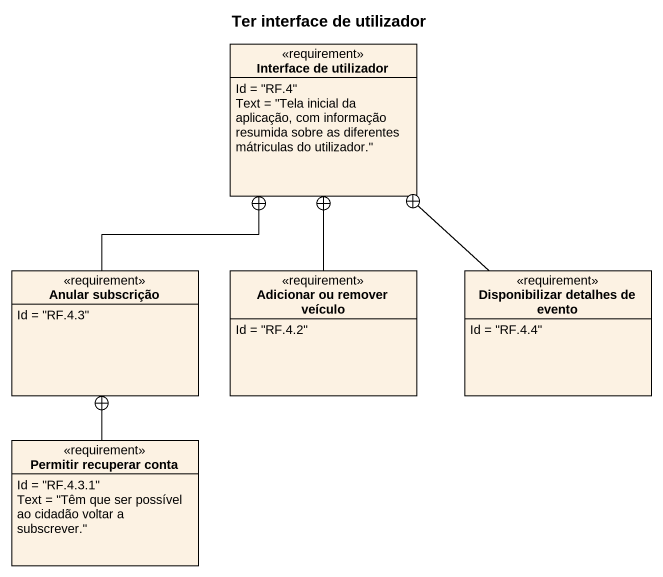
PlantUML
@startuml
title Ter interface de utilizador
hide circle
hide empty members
class "Interface de utilizador" as Interface_de_utilizador <<requirement>> {
  Id = "RF.4"
  Text = "Tela inicial da aplicação, com informação resumida sobre as diferentes mátriculas do utilizador."
}
class "Anular subscrição" as Anular_subscrição <<requirement>> {
  Id = "RF.4.3"
}
class "Adicionar ou remover veículo" as Adicionar_ou_remover_veículo <<requirement>> {
  Id = "RF.4.2"
}
class "Disponibilizar detalhes de evento" as Disponibilizar_detalhes_de <<requirement>> {
  Id = "RF.4.4"
}
class "Permitir recuperar conta" as Permitir_recuperar_conta <<requirement>> {
  Id = "RF.4.3.1"
  Text = "Têm que ser possível ao cidadão voltar a subscrever."
}
Anular_subscrição -up-+ Interface_de_utilizador
Adicionar_ou_remover_veículo -up-+ Interface_de_utilizador
Disponibilizar_detalhes_de -up-+ Interface_de_utilizador
Permitir_recuperar_conta -up-+ Anular_subscrição
@enduml
